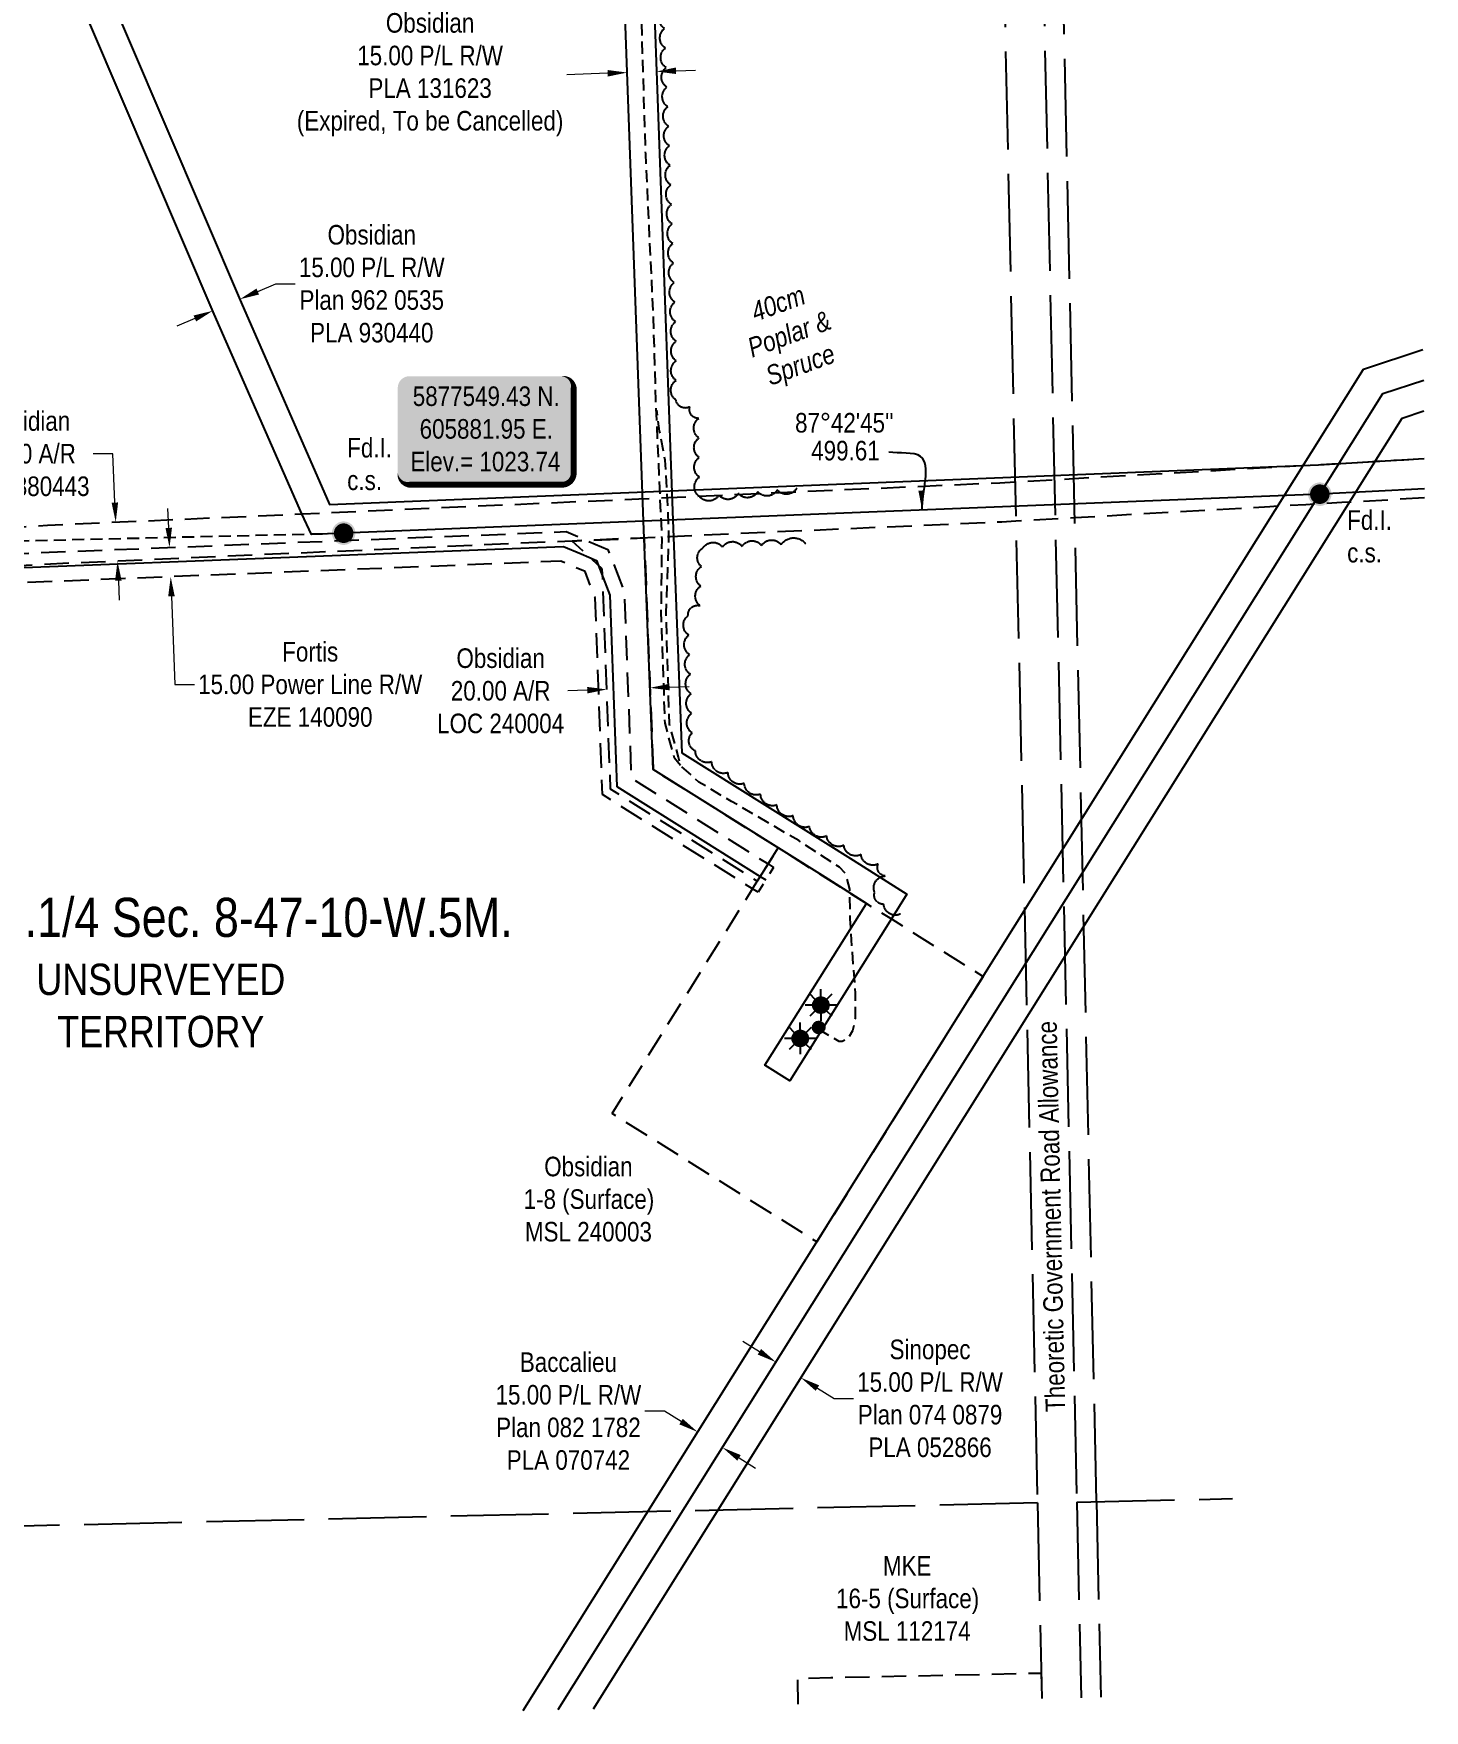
# Model space of a CAD drawing. Extents: x 603711 to 607659, y 5876935 to 5880531.
# Drawn here: x 605723 to 606434, y 5876948 to 5877805 of the extents above; entities that cross this region are included whole.
import ezdxf
from ezdxf.enums import TextEntityAlignment as Align

# ---------------------------------------------------------------- set-up
doc = ezdxf.new("R2010")
doc.units = 0
doc.header["$LTSCALE"] = 5
doc.header["$PDMODE"] = 34
doc.header["$PDSIZE"] = 0.03
for name, pattern in [('0', [1, 1, 0]), ('foc-ACCESSROAD', [3.75, 2.5, -1.25]), ('foc-FLOWLINE', [3.75, 2.5, -1.25]), ('foc-TIELINE', [1.875, 1.25, -0.625]), ('foc-UNSURVEYED', [12.5, 10, -2.5]), ('UG_PIPE', [1.875, 1.25, -0.625])]:
    doc.linetypes.add(name, pattern=pattern)
doc.layers.get('Defpoints').update_dxf_attribs({"color": 9})
for name, color, linetype in [('AS-PIPE-UG', 44, 'UG_PIPE'), ('AS-POWER', 104, 'foc-POWER'), ('AS-SYMBOL', 7, 'Continuous'), ('C-AR', 13, 'foc-ACCESSROAD'), ('C-RW', 13, 'Continuous'), ('C-SYMBOL', 7, 'Continuous'), ('C-WS', 13, 'foc-ACCESSROAD'), ('C-WS-S', 8, 'Continuous'), ('DETAIL-T', 7, 'Continuous'), ('F-EZE', 190, 'foc-FLOWLINE'), ('F-RW', 190, 'Continuous'), ('F-WS', 190, 'foc-ACCESSROAD'), ('L-BD', 7, 'Continuous'), ('L-MON', 1, 'Continuous'), ('L-MON-T', 1, 'Continuous'), ('L-ROAD-T', 7, 'Continuous'), ('L-TIE', 7, 'foc-TIELINE'), ('L-UNS-T', 3, 'Continuous'), ('L-USEC', 7, 'foc-UNSURVEYED'), ('T-BUSH', 110, '0'), ('T-BUSH-T', 110, 'Continuous')]:
    doc.layers.add(name, color=color, linetype=linetype)
for name, color, linetype, lineweight in [('C-AR-T', 13, 'Continuous', 9), ('C-RW-T', 13, 'Continuous', 9), ('C-WS-T', 13, 'Continuous', 9), ('F-EZE-T', 190, 'Continuous', 9), ('F-RW-T', 190, 'Continuous', 9), ('F-WS-T', 190, 'Continuous', 9)]:
    doc.layers.add(name, color=color, linetype=linetype, lineweight=lineweight)
doc.styles.add('175L', font='ARIALN.TTF', dxfattribs={"height": 20})
doc.styles.add('80', font='ARIALN.TTF', dxfattribs={"height": 10})
doc.styles.add('80CG', font='ARIALN.TTF', dxfattribs={"height": 10})
doc.styles.add('80L', font='ARIALN.TTF', dxfattribs={"height": 10})
doc.styles.add('80LS', font='ARIALNI.TTF', dxfattribs={"height": 10})
doc.styles.add('foc-LtypeFont', font='ARIALN.TTF', dxfattribs={"height": 7.35})
doc.linetypes.add('foc-POWER', pattern='A,6,-1,["P",foc-LtypeFont,S=0.2,R=0,X=-0.625,Y=-0.75],-1.24,4', length=12.24)
doc.dimstyles.new('Compass 5 000', dxfattribs={"dimscale": 5, "dimtxt": 9, "dimasz": 2, "dimexe": 0.2, "dimexo": 0.0625, "dimgap": 0.5, "dimtad": 0, "dimtih": 1, "dimtoh": 1, "dimzin": 0, "dimdsep": 46, "dimtxsty": '80CG', "dimcen": 0.1, "dimse1": 1, "dimse2": 1, "dimclrd": 256, "dimclrt": 256, "dimaunit": 1, "dimadec": 4, "dimazin": 0, "dimtfac": 0.06, "dimtofl": 0, "dimtmove": 0, "dimatfit": 1, "dimfxl": 0.2, "dimtolj": 1, "dimtzin": 0, "dimlwd": -1, "dimarcsym": 0})

# ---------------------------------------------------------------- blocks, each defined once
blk = doc.blocks.new('RISER')
h = blk.add_hatch(color=255)
h.dxf.hatch_style = 1
edge = h.paths.add_edge_path()
edge.add_arc((0, 0), 0.7, 0, 360)
blk.add_hatch(color=13).paths.add_polyline_path([(0.58, -0.15), (-0.58, -0.15, 0.774597)])
at = {"color": 13}
blk.add_line((-0.58, -0.15), (0.58, -0.15), dxfattribs=at)
blk.add_circle((0, 0), 0.6, dxfattribs=at)
blk = doc.blocks.new('*D382')
at = {"layer": 'C-AR-T', "transparency": 16777216}
for p, q in [((606006.49, 5877469.21), (605996.49, 5877468.83)), ((606048.54, 5877470.78), (606058.54, 5877471.16))]:
    blk.add_line(p, q, dxfattribs=at)
for points in [[(606006.42, 5877470.87), (606006.55, 5877467.54), (606016.48, 5877469.58)], [(606048.48, 5877472.45), (606048.61, 5877469.12), (606038.55, 5877470.41)]]:
    blk.add_solid(points, dxfattribs=at)
at = {"layer": 'Defpoints', "color": 0, "transparency": 16777216}
for p in [(606016.4, 5877471.74), (606016.48, 5877469.58), (606038.47, 5877472.56)]:
    blk.add_point(p, dxfattribs=at)
at = {"layer": 'C-AR-T', "transparency": 16777216, "insert": (605962.2, 5877468.83), "char_height": 10, "attachment_point": 5, "style": '80CG'}
blk.add_mtext('\\A1;Obsidian\\P20.00 A/R\\PLOC 240004', dxfattribs=at)
blk = doc.blocks.new('*D383')
at = {"layer": 'C-AR-T', "transparency": 16777216}
for p, q in [((605763.89, 5877590.02), (605753.89, 5877590.02)), ((605765, 5877565.06), (605763.89, 5877590.02)), ((605766.78, 5877525.15), (605767.22, 5877515.16))]:
    blk.add_line(p, q, dxfattribs=at)
for points in [[(605766.66, 5877565.14), (605763.33, 5877564.99), (605765.44, 5877555.07)], [(605768.44, 5877525.23), (605765.11, 5877525.08), (605766.33, 5877535.14)]]:
    blk.add_solid(points, dxfattribs=at)
at = {"layer": 'Defpoints', "color": 0, "transparency": 16777216}
for p in [(605748.68, 5877554.32), (605765.44, 5877555.07), (605749.57, 5877534.4)]:
    blk.add_point(p, dxfattribs=at)
at = {"layer": 'C-AR-T', "transparency": 16777216, "insert": (605719.58, 5877590.02), "char_height": 10, "attachment_point": 5, "style": '80CG'}
blk.add_mtext('\\A1;Obsidian\\P20.00 A/R\\PLOC 880443', dxfattribs=at)
blk = doc.blocks.new('GAS')
h = blk.add_hatch(color=255)
h.dxf.hatch_style = 1
edge = h.paths.add_edge_path()
edge.add_arc((0, 0), 0.9, 0, 360)
for p, q in [((-0.81, 0), (-1.62, 0)), ((-0.57, 0.57), (-1.14, 1.14)), ((0, 0.81), (0, 1.62)), ((0.57, 0.57), (1.14, 1.14)), ((1.62, 0), (0.81, 0)), ((-0.57, -0.57), (-1.14, -1.14)), ((0, -0.81), (0, -1.62)), ((1.14, -1.14), (0.57, -0.57))]:
    blk.add_line(p, q)
blk.add_circle((0, 0), 0.8)
blk = doc.blocks.new('*D385')
at = {"layer": 'Defpoints', "color": 0, "transparency": 16777216}
for p in [(606108.7, 5877135), (606121.42, 5877127.05), (606115.67, 5877117.85)]:
    blk.add_point(p, dxfattribs=at)
at = {"layer": 'F-RW-T', "transparency": 16777216}
for p, q in [((606094.47, 5877131.11), (606085.99, 5877136.41)), ((606124.15, 5877112.55), (606132.63, 5877107.25)), ((606132.63, 5877107.25), (606142.63, 5877107.25))]:
    blk.add_line(p, q, dxfattribs=at)
for points in [[(606095.36, 5877132.52), (606093.59, 5877129.7), (606102.95, 5877125.81)], [(606125.03, 5877113.96), (606123.26, 5877111.14), (606115.67, 5877117.85)]]:
    blk.add_solid(points, dxfattribs=at)
at = {"layer": 'F-RW-T', "transparency": 16777216, "insert": (606181.71, 5877107.25), "char_height": 10, "attachment_point": 5, "style": '80CG'}
blk.add_mtext('\\A1;Sinopec\\P15.00 P/L R/W\\PPlan 074 0879\\PPLA 052866', dxfattribs=at)
blk = doc.blocks.new('*D386')
at = {"layer": 'Defpoints', "color": 0, "transparency": 16777216}
for p in [(606062.73, 5877089.86), (606062.9, 5877090.13), (606075.41, 5877081.93)]:
    blk.add_point(p, dxfattribs=at)
at = {"layer": 'F-RW-T', "transparency": 16777216}
for p, q in [((606045.94, 5877100.74), (606035.94, 5877100.74)), ((606054.42, 5877095.44), (606045.94, 5877100.74)), ((606084.06, 5877076.9), (606092.53, 5877071.6))]:
    blk.add_line(p, q, dxfattribs=at)
for points in [[(606055.3, 5877096.85), (606053.53, 5877094.02), (606062.9, 5877090.13)], [(606084.94, 5877078.31), (606083.17, 5877075.49), (606075.58, 5877082.2)]]:
    blk.add_solid(points, dxfattribs=at)
at = {"layer": 'F-RW-T', "transparency": 16777216, "insert": (605996.85, 5877100.74), "char_height": 10, "attachment_point": 5, "style": '80CG'}
blk.add_mtext('\\A1;Baccalieu\\P15.00 P/L R/W\\PPlan 082 1782\\PPLA 070742', dxfattribs=at)
blk = doc.blocks.new('*D468')
at = {"layer": 'C-RW-T', "transparency": 16777216}
for p, q in [((606051.87, 5877785.73), (606061.87, 5877786.1)), ((606016.9, 5877784.46), (605996.08, 5877783.7))]:
    blk.add_line(p, q, dxfattribs=at)
for points in [[(606016.84, 5877786.12), (606016.96, 5877782.79), (606026.9, 5877784.82)], [(606051.81, 5877787.4), (606051.93, 5877784.07), (606041.88, 5877785.37)]]:
    blk.add_solid(points, dxfattribs=at)
at = {"layer": 'Defpoints', "color": 0, "transparency": 16777216}
for p in [(606026.9, 5877784.82), (606027.63, 5877764.75), (606042.61, 5877765.3)]:
    blk.add_point(p, dxfattribs=at)
at = {"layer": 'C-RW-T', "transparency": 16777216, "insert": (605926.14, 5877783.7), "char_height": 10, "attachment_point": 5, "style": '80CG'}
blk.add_mtext('\\A1;Obsidian\\P15.00 P/L R/W\\PPLA 131623\\P(Expired, To be Cancelled)', dxfattribs=at)
blk = doc.blocks.new('*D469')
at = {"layer": 'C-RW-T', "transparency": 16777216}
for p, q in [((605838.04, 5877672.92), (605847.23, 5877676.86)), ((605847.23, 5877676.86), (605857.23, 5877676.86)), ((605805.87, 5877659.15), (605796.68, 5877655.21))]:
    blk.add_line(p, q, dxfattribs=at)
for points in [[(605837.39, 5877674.45), (605838.7, 5877671.39), (605828.85, 5877668.98)], [(605805.22, 5877660.68), (605806.53, 5877657.62), (605815.07, 5877663.08)]]:
    blk.add_solid(points, dxfattribs=at)
at = {"layer": 'Defpoints', "color": 0, "transparency": 16777216}
for p in [(605795.11, 5877709.7), (605808.89, 5877715.6), (605828.85, 5877668.98)]:
    blk.add_point(p, dxfattribs=at)
at = {"layer": 'C-RW-T', "transparency": 16777216, "insert": (605896.32, 5877676.86), "char_height": 10, "attachment_point": 5, "style": '80CG'}
blk.add_mtext('\\A1;Obsidian\\P15.00 P/L R/W\\PPlan 962 0535\\PPLA 930440', dxfattribs=at)
blk = doc.blocks.new('*D470')
at = {"layer": 'Defpoints', "color": 0, "transparency": 16777216}
for p in [(605821.61, 5877543.28), (605822.21, 5877528.3), (605793.53, 5877527.16)]:
    blk.add_point(p, dxfattribs=at)
at = {"layer": 'F-EZE-T', "transparency": 16777216}
for p, q in [((605792.53, 5877552.13), (605792.13, 5877562.12)), ((605793.93, 5877517.17), (605795.72, 5877472.11)), ((605795.72, 5877472.11), (605805.72, 5877472.11))]:
    blk.add_line(p, q, dxfattribs=at)
for points in [[(605794.2, 5877552.2), (605790.87, 5877552.07), (605792.93, 5877542.14)], [(605795.59, 5877517.23), (605792.26, 5877517.1), (605793.53, 5877527.16)]]:
    blk.add_solid(points, dxfattribs=at)
at = {"layer": 'F-EZE-T', "transparency": 16777216, "insert": (605864.86, 5877472.11), "char_height": 10, "attachment_point": 5, "style": '80CG'}
blk.add_mtext('\\A1;Fortis\\P15.00 Power Line R/W\\PEZE 140090', dxfattribs=at)
blk = doc.blocks.new('fdia')
at = {"color": 255, "const_width": 1}
blk.add_lwpolyline([(-0.5, 0, 1), (0.5, 0, 1)], format="xyb", close=True, dxfattribs=at)
blk = doc.blocks.new('Fdiaa')
blk.add_blockref('fdia', (0, 0))
blk = doc.blocks.new('fdib')
at = {"color": 1, "const_width": 1.6}
blk.add_lwpolyline([(-0.4, 0, 1), (0.4, 0, 1)], format="xyb", close=True, dxfattribs=at)
at = {"color": 1}
blk.add_circle((0, 0), 0.8, dxfattribs=at)
blk = doc.blocks.new('Fdibb')
blk.add_blockref('fdib', (0, 0))
blk = doc.blocks.new('fdicc')
for name in ['Fdibb', 'Fdiaa']:
    blk.add_blockref(name, (0, 0))
blk = doc.blocks.new('FDI')
blk.add_blockref('fdicc', (0, 0))
blk = doc.blocks.new('*U480')
h = blk.add_hatch(color=254)
edge = h.paths.add_edge_path()
edge.add_line((-39, -28.5), (39, -28.5))
edge.add_arc((39, -22.5), 6, 270, 360)
edge.add_line((45, -22.5), (45, 21))
edge.add_arc((39, 21), 6, 0, 90)
edge.add_line((39, 27), (-39, 27))
edge.add_arc((-39, 21), 6, 90, 180)
edge.add_line((-45, 21), (-45, -22.5))
edge.add_arc((-39, -22.5), 6, 180, 270)
at = {"color": 1, "flags": 128}
blk.add_lwpolyline([(-39, -28.5, 3, 3, 0), (39, -28.5, 3, 3, 0.414214), (45, -22.5, 3, 3, 0), (45, 21, 3, 0, 0.414214), (39, 27, 0, 0, 0), (-39, 27, 0, 0, 0.414214), (-45, 21, 0, 0, 0), (-45, -22.5, 0, 3, 0.414214)], format="xyseb", close=True, dxfattribs=at)
blk.add_lwpolyline([(-37.12, -11.34, 0, 10, 0), (0, 0, 5, 5, 0)], format="xyseb", dxfattribs=at)
at = {"color": 1, "style": '80'}
blk.add_attdef('ENTER_TEXT_001', (-35.99, -5), '', height=10, dxfattribs=at)

msp = doc.modelspace()

# ---------------------------------------------------------------- linework, layer by layer
at = {"layer": 'AS-PIPE-UG', "flags": 128}
for points in [[(606054.176, 5877430.759), (606051.014, 5877434.533), (606046.233, 5877452.375), (606044.315, 5877509.497), (606044.704, 5877546.565), (606041.562, 5877617.618), (606040.331, 5877659.507), (606036.361, 5877743.223), (606033.965, 5877821.187), (606030.728, 5877908.929), (606029.302, 5877946.47), (606026.857, 5878027.772), (606026.612, 5878066.748), (606026.429, 5878089.833), (606025.812, 5878098.418), (606023.938, 5878113.257), (606020.494, 5878124.828)], [(606124.427, 5877296.121), (606135.16, 5877289.892), (606136.792, 5877289.759), (606139.915, 5877291.295), (606142.292, 5877295.263), (606143.566, 5877301.351), (606143.655, 5877314.414), (606141.905, 5877336.403), (606140.874, 5877352.273), (606140.669, 5877367.48), (606138.612, 5877375.359), (606135.367, 5877378.811), (606114.582, 5877392.347), (606080.192, 5877412.386), (606063.536, 5877422.252), (606054.176, 5877430.759), (606053.176, 5877434.886), (606048.484, 5877451.88), (606046.79, 5877508.702), (606048.257, 5877547.508), (606047.923, 5877560.004), (606046.329, 5877586.776), (606043.472, 5877601.59), (606041.995, 5877612.22)]]:
    msp.add_lwpolyline(points, dxfattribs=at)
at = {"layer": 'AS-POWER', "flags": 128}
msp.add_lwpolyline([(605490.073, 5877523.342), (605573.721, 5877526.307), (605994.271, 5877542.673), (606003.309, 5877538.838), (606011.187, 5877535.496), (606017.958, 5877517.834), (606021.632, 5877420.063), (606094.941, 5877374.038), (606097.761, 5877372.267)], dxfattribs=at)
at = {"layer": 'C-AR', "flags": 128}
msp.add_lwpolyline([(606434.456, 5877567.442), (606392.28, 5877565.036), (606373.873, 5877563.986), (606355.49, 5877562.938), (606255.73, 5877557.249), (606225.599, 5877555.531), (606218.336, 5877555.117), (606048.789, 5877547.623), (606033.603, 5877546.951), (606006.237, 5877545.74), (605998.729, 5877545.408), (605726.054, 5877533.357), (605573.828, 5877523.639), (605482.568, 5877520.036), (605480.666, 5877539.968), (605573.04, 5877543.615), (605730.602, 5877553.519), (605860.521, 5877559.309), (606032.895, 5877566.992), (606048.078, 5877567.668), (606217.315, 5877575.211), (606225.156, 5877575.658), (606255.287, 5877577.376), (606368.704, 5877583.845), (606387.092, 5877584.894), (606405.493, 5877585.944), (606423.949, 5877586.997), (606434.33, 5877587.609)], dxfattribs=at)
msp.add_lwpolyline([(606098.927, 5877380.387), (606093.404, 5877371.556), (606018.383, 5877418.594), (606014.181, 5877531.175), (605998.729, 5877545.408), (606006.237, 5877545.74), (606035.589, 5877547.039), (606040.17, 5877428.628), (606104.096, 5877388.653), (606098.927, 5877380.387)], close=True, dxfattribs=at)
at = {"layer": 'C-RW'}
msp.add_lwpolyline([(606161.929, 5877352.273), (606110.034, 5877269.545), (606097.327, 5877277.515), (606149.177, 5877360.191), (606128.091, 5877373.648), (606040.17, 5877428.628), (606035.26, 5877555.556), (606015.259, 5878103.838), (606013.407, 5878152.462), (606028.39, 5878153.033), (606030.251, 5878104.154), (606050.243, 5877556.119), (606054.846, 5877437.135), (606142.449, 5877382.353), (606169.85, 5877364.901), (606161.929, 5877352.273)], close=True, dxfattribs=at)
at = {"layer": 'C-RW', "flags": 128}
for points in [[(606434.427, 5877572.019), (606380.948, 5877569.361), (606035.26, 5877555.556), (605881.951, 5877549.433), (605865.528, 5877548.777), (605860.521, 5877559.309), (605815.772, 5877661.432), (605736.34, 5877846.97)], [(605752.491, 5877847.339), (605829.531, 5877667.392), (605874.744, 5877564.151), (606380.35, 5877584.343), (606434.331, 5877587.582)]]:
    msp.add_lwpolyline(points, dxfattribs=at)
at = {"layer": 'C-WS', "flags": 128}
msp.add_lwpolyline([(606208.813, 5877322.949), (606123.779, 5877187.275), (606019.164, 5877252.843), (606090.977, 5877367.675), (606093.404, 5877371.556), (606098.927, 5877380.387), (606104.096, 5877388.653), (606149.181, 5877360.207), (606161.929, 5877352.273), (606208.813, 5877322.949)], close=True, dxfattribs=at)
at = {"layer": 'F-EZE', "flags": 128}
msp.add_lwpolyline([(605465.849, 5878182.784), (605463.58, 5878100.464), (605476.791, 5878100.754), (605480.878, 5878100.844), (605625.122, 5878104.013), (605641.315, 5878104.369), (605643.011, 5878104.407), (606013.62, 5878112.548), (606028.712, 5878112.88), (606038.67, 5878113.099), (606038.82, 5878106.285), (606038.999, 5878098.11), (606029.255, 5878097.895), (606014.149, 5878097.562), (605647.772, 5878089.506), (605631.579, 5878089.15), (605476.373, 5878085.747), (605463.163, 5878085.457), (605463.147, 5878084.868), (605462.56, 5877999.996), (605472.845, 5877911.182), (605489.294, 5877841.322), (605493.524, 5877823.357), (605506.672, 5877733.431), (605504.91, 5877662.514), (605486.945, 5877594.712), (605491.886, 5877551.353), (605494.176, 5877531.254), (605494.293, 5877530.222), (605502.696, 5877530.557), (605527.801, 5877531.558), (605995.652, 5877550.231), (606006.237, 5877545.74), (606017.047, 5877541.153), (606025.403, 5877519.358), (606028.975, 5877424.305), (606098.927, 5877380.387), (606101.747, 5877378.616), (606093.776, 5877365.918), (606090.977, 5877367.675), (606014.289, 5877415.821), (606010.513, 5877516.312), (606005.327, 5877529.839), (605992.891, 5877535.115), (605509.522, 5877515.822), (605495.996, 5877515.284), (605496.064, 5877514.681), (605489.183, 5877513.898), (605481.167, 5877512.985), (605480.973, 5877514.685), (605479.28, 5877514.617), (605478.681, 5877529.598), (605479.271, 5877529.622), (605478.356, 5877537.652), (605476.811, 5877551.217), (605475.54, 5877562.369), (605471.728, 5877595.822), (605489.965, 5877664.649), (605491.651, 5877732.525), (605478.781, 5877820.55), (605473.972, 5877840.972), (605458.051, 5877908.592), (605452.961, 5877952.547), (605452.798, 5877953.734), (605447.56, 5877999.182), (605448.155, 5878085.128), (605447.304, 5878085.109), (605446.974, 5878100.098), (605448.572, 5878100.134), (605450.748, 5878178.393), (605451.108, 5878191.338), (605466.387, 5878199.236), (605466.279, 5878198.487), (605465.849, 5878182.784)], close=True, dxfattribs=at)
at = {"layer": 'F-RW'}
for points in [[(605973.694, 5876947.812), (606403.33, 5877633.305), (606433.621, 5877643.377)], [(605991.645, 5876948.221), (606413.18, 5877620.788), (606434.082, 5877627.642)], [(606009.597, 5876948.63), (606423.001, 5877608.224), (606434.179, 5877611.89)]]:
    msp.add_lwpolyline(points, dxfattribs=at)
at = {"layer": 'F-WS', "flags": 128}
msp.add_lwpolyline([(606114.327, 5876951.016), (606114.035, 5876964.204), (606130.916, 5876964.616), (606238.559, 5876966.944), (606238.847, 5876953.853)], dxfattribs=at)
at = {"layer": 'L-TIE'}
msp.add_line((605480.666, 5877539.968), (605881.951, 5877549.433), dxfattribs=at)
at = {"layer": 'L-USEC'}
for p, q in [((606218.937, 5877858.039), (606236.645, 5877053.898)), ((606239.044, 5877858.482), (606256.751, 5877054.341)), ((606266.8, 5877054.551), (606249.093, 5877858.696)), ((606236.645, 5877053.898), (605429.31, 5877035.406)), ((606236.645, 5877053.898), (606238.847, 5876953.853)), ((606256.751, 5877054.333), (606336.265, 5877056.056)), ((606256.751, 5877054.341), (606258.954, 5876954.311)), ((606266.8, 5877054.551), (606269.002, 5876954.54))]:
    msp.add_line(p, q, dxfattribs=at)
at = {"layer": 'T-BUSH', "flags": 128}
for points in [[(606113.546, 5877572.399, -0.5205671), (606103.59, 5877571.512, -0.5205671), (606093.633, 5877570.626, -0.5205671), (606083.677, 5877569.739, -0.5205671), (606073.721, 5877568.852, -0.5205671), (606063.896, 5877568.112, -0.5205671), (606063.795, 5877578.107, -0.5205671), (606063.694, 5877588.102, -0.5205671), (606063.592, 5877598.097, -0.5205671), (606063.491, 5877608.093, -0.5205671), (606058.932, 5877613.995, -0.5205671), (606051.819, 5877617.517, -0.5205671), (606051.859, 5877627.512, -0.5205671), (606051.899, 5877637.508, -0.5205671), (606051.939, 5877647.504, -0.5205671), (606051.645, 5877657.494, -0.5205671), (606051.293, 5877667.484, -0.5205671), (606050.94, 5877677.473, -0.5205671), (606050.588, 5877687.463, -0.5205671), (606050.235, 5877697.452, -0.5205671), (606049.883, 5877707.442, -0.5205671), (606049.53, 5877717.431, -0.5205671), (606049.177, 5877727.421, -0.5205671), (606048.825, 5877737.41, -0.5205671), (606048.451, 5877747.399, -0.5205671), (606048.044, 5877757.387, -0.5205671), (606047.638, 5877767.374, -0.5205671), (606047.231, 5877777.362, -0.5205671), (606046.824, 5877787.349, -0.5205671), (606046.418, 5877797.337, -0.5205671), (606046.011, 5877807.324, -0.5205671), (606045.605, 5877817.312, -0.5205671), (606045.139, 5877827.296, -0.5205671), (606044.557, 5877837.275, -0.5205671), (606043.975, 5877847.254, -0.5205671), (606043.393, 5877857.233, -0.5205671), (606042.811, 5877867.211, -0.5205671), (606042.229, 5877877.19, -0.5205671), (606041.647, 5877887.169, -0.5205671), (606041.065, 5877897.148, -0.5205671), (606040.483, 5877907.127, -0.5205671), (606040.061, 5877917.11, -0.5205671), (606040.069, 5877927.106, -0.5205671), (606040.077, 5877937.102, -0.5205671), (606039.955, 5877947.095, -0.5205671), (606039.541, 5877957.082, -0.5205671), (606039.127, 5877967.069, -0.5205671), (606038.713, 5877977.056, -0.5205671), (606038.299, 5877987.044, -0.5205671), (606037.885, 5877997.031, -0.5205671), (606037.471, 5878007.018, -0.5205671), (606037.056, 5878017.005, -0.5205671), (606036.646, 5878026.992, -0.5205671), (606036.461, 5878036.986, -0.5205671), (606036.276, 5878046.98, -0.5205671), (606043.589, 5878049.603, -0.5205671), (606046.476, 5878056.427, -0.5205671), (606046.074, 5878066.414, -0.5205671), (606045.672, 5878076.402, -0.5205671), (606049.975, 5878081.925, -0.5205671), (606059.97, 5878082.049, -0.5205671), (606069.965, 5878082.172, -0.5205671), (606084.68, 5878082.353, -0.5205671)], [(606166.649, 5877354.81, -0.5205671), (606157.979, 5877359.785, -0.5205671), (606153.41, 5877365.787, -0.5205671), (606158.709, 5877374.263, -0.5205671), (606155.209, 5877380.421, -0.5205671), (606146.422, 5877385.186, -0.5205671), (606137.635, 5877389.95, -0.5205671), (606128.848, 5877394.715, -0.5205671), (606120.084, 5877399.518, -0.5205671), (606111.748, 5877405.034, -0.5205671), (606103.412, 5877410.55, -0.5205671), (606095.076, 5877416.066, -0.5205671), (606086.74, 5877421.582, -0.5205671), (606078.404, 5877427.098, -0.5205671), (606070.067, 5877432.613, -0.5205671), (606061.731, 5877438.129, -0.5205671), (606060.118, 5877447.38, -0.5205671), (606059.837, 5877457.372, -0.5205671), (606059.556, 5877467.364, -0.5205671), (606059.207, 5877477.354, -0.5205671), (606058.812, 5877487.342, -0.5205671), (606058.417, 5877497.33, -0.5205671), (606058.022, 5877507.318, -0.5205671), (606064.131, 5877512.397, -0.5205671), (606064.48, 5877522.387, -0.5205671), (606064.83, 5877532.376, -0.5205671), (606065.636, 5877541.911, -0.5205671), (606075.624, 5877542.316, -0.5205671), (606085.612, 5877542.721, -0.5205671), (606095.599, 5877543.125, -0.5205671), (606105.587, 5877543.53, -0.5205671), (606118.055, 5877544.035, -0.5205671)]]:
    msp.add_lwpolyline(points, format="xyb", dxfattribs=at)

# ---------------------------------------------------------------- block references
at = {"layer": 'AS-SYMBOL'}
for xscale, yscale, zscale in [(4.999999999999957, 4.999999999999957, 4.999999999999957), (4.999999999999997, 4.999999999999997, 4.999999999999997)]:
    msp.add_blockref('RISER', (606124.752, 5877296.839), dxfattribs=dict(at, xscale=xscale, yscale=yscale, zscale=zscale))
at = {"layer": 'C-WS-S', "xscale": 4.99788419999996, "yscale": 4.99788419999996, "zscale": 4.99788419999996}
for p in [(606125.898, 5877308.25), (606115.342, 5877291.224)]:
    msp.add_blockref('GAS', p, dxfattribs=at)
at = {"layer": 'DETAIL-T'}
ref = msp.add_blockref('*U480', (605954.578, 5877602.675), dxfattribs=dict(at, xscale=0.99957684, yscale=0.99957684, zscale=0.99957684))
ref.add_attrib('ENTER_TEXT_001', '5877549.43 N.', (605917.275, 5877614.442), dxfattribs={"layer": '0', "color": 1, "height": 9.99577, "style": '80'})
ref.add_attrib('ENTER_TEXT_002', '605881.95 E.', (605920.797, 5877597.742), dxfattribs={"layer": '0', "color": 1, "height": 9.99577, "style": '80'})
ref.add_attrib('ENTER_TEXT_003', 'Elev.= 1023.74', (605916.044, 5877581.041), dxfattribs={"layer": '0', "color": 1, "height": 9.99577, "style": '80'})
at = {"layer": 'L-MON', "xscale": 4.999999999999997, "yscale": 4.999999999999997, "zscale": 4.999999999999997}
for p in [(606380.948, 5877569.361), (605881.951, 5877549.433)]:
    msp.add_blockref('FDI', p, dxfattribs=at)

# ---------------------------------------------------------------- texts
at = {"layer": 'C-SYMBOL', "color": 3, "style": '175L'}
msp.add_text('Theor. S.E.1/4 Sec. 8-47-10-W.5M.', height=19.99154, dxfattribs=at).set_placement((605788.871, 5877337.121), align=Align.BOTTOM_CENTER)
at = {"layer": 'C-WS-T', "insert": (605973.268, 5877230.78), "char_height": 9.99157, "attachment_point": 1, "style": '80L'}
msp.add_mtext_dynamic_manual_height_columns('\\pi11.214;Obsidian\\P\\pi0.67737;1-8 (Surface)\\P\\pi1.3555;MSL 240003', width=66.225, gutter_width=49.979, heights=[0], dxfattribs=at)
at = {"layer": 'L-BD', "style": '80L'}
for s, p in [("87°42'45''", (606137.9, 5877605.866)), ('499.61', (606138.469, 5877591.633))]:
    msp.add_text(s, height=9.9958, dxfattribs=at).set_placement(p, align=Align.MIDDLE)
at = {"layer": 'L-MON-T', "char_height": 9.9881, "attachment_point": 1, "style": '80L'}
for insert in [(605883.762, 5877598.1), (606394.935, 5877561.126)]:
    msp.add_mtext_dynamic_manual_height_columns('Fd.I.\\Pc.s.', width=22.03652, gutter_width=49.983, heights=[0], dxfattribs=dict(at, insert=insert))
at = {"layer": 'L-ROAD-T', "style": '80L'}
msp.add_text('Theoretic Government Road Allowance', height=9.99577, rotation=91.261471, dxfattribs=at).set_placement((606243.62, 5877200.243), align=Align.MIDDLE_CENTER)
at = {"layer": 'L-UNS-T', "color": 3, "insert": (605788.498, 5877307.985), "char_height": 16, "attachment_point": 5, "style": '80L'}
msp.add_mtext_dynamic_manual_height_columns('UNSURVEYED TERRITORY', width=126.41375, gutter_width=47.5, heights=[0], dxfattribs=at)
at = {"layer": 'T-BUSH-T', "linetype": 'Continuous', "insert": (606102.285, 5877671.612), "char_height": 9.9958, "width": 43.84012, "attachment_point": 2, "rotation": 20, "style": '80LS'}
msp.add_mtext('40cm \\PPoplar & Spruce', dxfattribs=at)

# ---------------------------------------------------------------- dimensions: what is measured, and where the dimension line sits
at = {"layer": 'C-AR-T'}
dim = msp.add_linear_dim(base=(605765.443, 5877555.072), p1=(605749.567, 5877534.396), p2=(605748.679, 5877554.325), angle=92.551832, text='Obsidian\\P20.00 A/R\\PLOC 880443', dimstyle='Compass 5 000', dxfattribs=at)
dim.commit()
dim.dimension.update_dxf_attribs({"geometry": '*D383', "text_midpoint": (605719.584, 5877590.023), "dimtype": 161})
dim = msp.add_aligned_dim(p1=(606038.47, 5877472.564), p2=(606016.4, 5877471.737), distance=2.158, text='Obsidian\\P20.00 A/R\\PLOC 240004', dimstyle='Compass 5 000', dxfattribs=at)
dim.commit()
dim.dimension.update_dxf_attribs({"geometry": '*D382', "text_midpoint": (605962.204, 5877468.832)})
at = {"layer": 'C-RW-T'}
for base, p1, p2, angle, text, picture, middle in [((606026.896, 5877784.823), (606042.612, 5877765.296), (606027.628, 5877764.749), 182.089152, 'Obsidian\\P15.00 P/L R/W\\PPLA 131623\\P(Expired, To be Cancelled)', '*D468', (605926.139, 5877783.699)), ((605828.849, 5877668.984), (605795.11, 5877709.696), (605808.893, 5877715.597), 23.176874, 'Obsidian\\P15.00 P/L R/W\\PPlan 962 0535\\PPLA 930440', '*D469', (605896.321, 5877676.856))]:
    dim = msp.add_linear_dim(base=base, p1=p1, p2=p2, angle=angle, text=text, dimstyle='Compass 5 000', dxfattribs=at)
    dim.commit()
    dim.dimension.update_dxf_attribs({"geometry": picture, "text_midpoint": middle, "dimtype": 161})
at = {"layer": 'F-EZE-T'}
dim = msp.add_linear_dim(base=(605793.527, 5877527.158), p1=(605821.611, 5877543.284), p2=(605822.209, 5877528.302), angle=272.28556, text='Fortis\\P15.00 Power Line R/W\\PEZE 140090', dimstyle='Compass 5 000', dxfattribs=at)
dim.commit()
dim.dimension.update_dxf_attribs({"geometry": '*D470', "text_midpoint": (605864.865, 5877472.107), "dimtype": 161})
at = {"layer": 'F-RW-T'}
dim = msp.add_linear_dim(base=(606115.669, 5877117.854), p1=(606108.7, 5877134.999), p2=(606121.417, 5877127.046), angle=327.979236, text='Sinopec\\P15.00 P/L R/W\\PPlan 074 0879\\PPLA 052866', dimstyle='Compass 5 000', dxfattribs=at)
dim.commit()
dim.dimension.update_dxf_attribs({"geometry": '*D385', "text_midpoint": (606181.712, 5877107.249), "dimtype": 161})
dim = msp.add_aligned_dim(p1=(606075.408, 5877081.932), p2=(606062.725, 5877089.863), distance=-0.32, text='Baccalieu\\P15.00 P/L R/W\\PPlan 082 1782\\PPLA 070742', dimstyle='Compass 5 000', dxfattribs=at)
dim.commit()
dim.dimension.update_dxf_attribs({"geometry": '*D386', "text_midpoint": (605996.852, 5877100.74)})

# ---------------------------------------------------------------- leaders
at = {"layer": 'L-BD', "path_type": 1}
msp.add_leader([(606177.679, 5877561.243), (606176.857, 5877588.618), (606160.562, 5877590.79)], dimstyle='Compass 5 000', override={"dimgap": 0.5, "dimtad": 0}, dxfattribs=at)

# ---------------------------------------------------------------- next in the draw order: texts
at = {"layer": 'F-WS-T', "insert": (606133.019, 5877026.729), "char_height": 9.99157, "width": 72.56268, "attachment_point": 1, "style": '80L', "bg_fill": 2}
msp.add_mtext('\\pi24.613;MKE\\P\\pi0.66336;16-5 (Surface)\\P\\pi4.5346;MSL 112174', dxfattribs=at)

doc.saveas('drawing.dxf')
